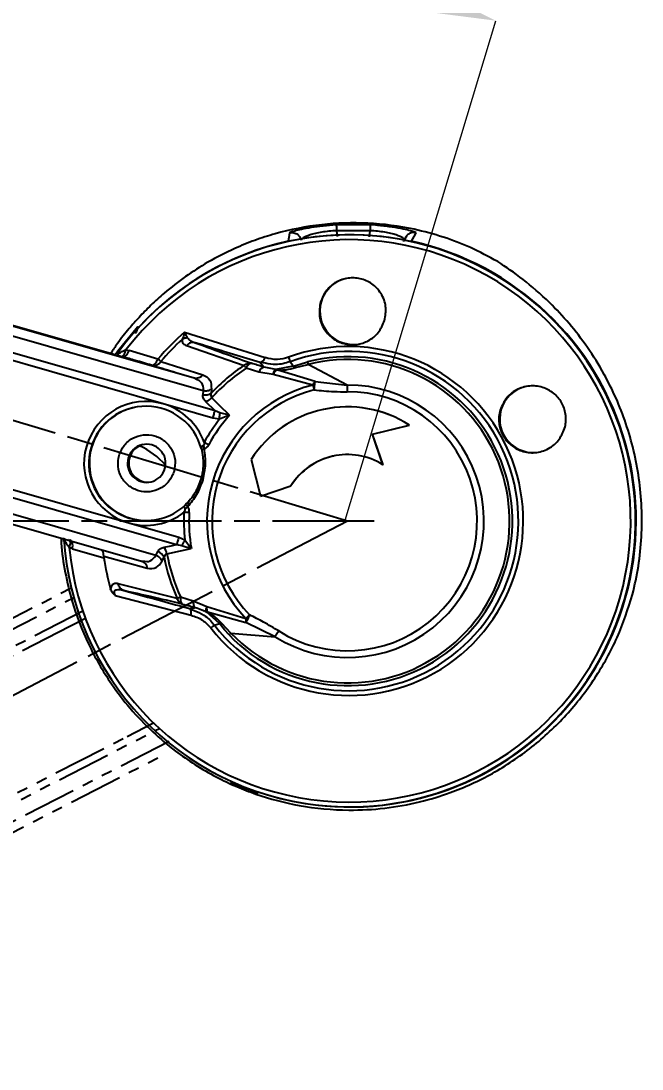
# Model space of a CAD drawing. Header units: millimetres. Extents: x 1756 to 4801, y 514 to 2668.
# Drawn here: x 4494.7 to 4568, y 1171.9 to 1295.6 of the extents above; entities that cross this region are included whole.
import ezdxf

# ---------------------------------------------------------------- set-up
doc = ezdxf.new("R2010")
doc.units = ezdxf.units.MM
doc.linetypes.add('AM_ISO08W050', pattern=[18, 12, -1.5, 3, -1.5])
doc.linetypes.add('PHANTOM', pattern=[12.7, 6.35, -1.27, 1.27, -1.27, 1.27, -1.27])
for name, color, linetype, lineweight in [('AM_5', 3, 'Continuous', 25), ('AM_7', 4, 'AM_ISO08W050', 25), ('标注', 3, 'Continuous', 13)]:
    doc.layers.add(name, color=color, linetype=linetype, lineweight=lineweight)
doc.styles.add('SLDTEXTSTYLE1', font='txt.shx', dxfattribs={"width": 0.7, "bigfont": 'gbcbig.shx'})
doc.dimstyles.new('SLDDIMSTYLE12$0', dxfattribs={"dimtxt": 12, "dimasz": 10, "dimexe": 0, "dimexo": 0.0625, "dimgap": 0.875, "dimtad": 1, "dimdec": 1, "dimlfac": 1.8, "dimrnd": 1e-09, "dimzin": 12, "dimdsep": 46, "dimtxsty": 'SLDTEXTSTYLE1', "dimcen": 0.09, "dimdle": 8.16, "dimclrd": 3, "dimclre": 3, "dimadec": 0, "dimazin": 3, "dimtfac": 1, "dimtdec": 1, "dimtofl": 0, "dimtmove": 0, "dimatfit": 3, "dimfxl": 0, "dimfrac": 2, "dimtolj": 1, "dimlwd": 5, "dimlwe": 5, "dimarcsym": 0})
doc.dimstyles.new('SLDDIMSTYLE12$2', dxfattribs={"dimtxt": 12, "dimasz": 10, "dimexe": 0, "dimexo": 0.0625, "dimgap": 0.875, "dimtad": 1, "dimdec": 1, "dimlfac": 1.8, "dimrnd": 1e-09, "dimzin": 12, "dimdsep": 46, "dimtxsty": 'SLDTEXTSTYLE1', "dimcen": 0.09, "dimdle": 8.16, "dimclrd": 3, "dimclre": 3, "dimadec": 0, "dimazin": 3, "dimtfac": 1, "dimtdec": 1, "dimtofl": 0, "dimtmove": 0, "dimatfit": 3, "dimfxl": 0, "dimfrac": 2, "dimtolj": 1, "dimlwd": 5, "dimlwe": 5, "dimarcsym": 0})

# ---------------------------------------------------------------- blocks, each defined once
blk = doc.blocks.new('*D57')
at = {"layer": 'Defpoints', "color": 0, "transparency": 16777216}
for p in [(4228.98, 1328.22), (4230.4, 1247.15), (4533.25, 1236.58), (4533.25, 1236.58), (4251.64, 1089.81)]:
    blk.add_point(p, dxfattribs=at)
at = {"layer": '标注', "color": 3, "linetype": 'Continuous', "lineweight": 5, "transparency": 16777216}
blk.add_arc((4533.25, 1236.58), 303.03, 165.1292, 205.6373, dxfattribs=at)
at = {"layer": '标注', "color": 3, "transparency": 16777216}
for points in [[(4238.76, 1314.81), (4241.97, 1313.9), (4243.09, 1323.97)], [(4261.54, 1106.21), (4258.56, 1104.72), (4264.53, 1096.53)]]:
    blk.add_solid(points, dxfattribs=at)
at = {"layer": '标注', "color": 0, "transparency": 16777216, "insert": (4237.4, 1208.7), "char_height": 10, "attachment_point": 5, "rotation": 275.3833, "style": 'SLDTEXTSTYLE1'}
blk.add_mtext('\\A1;60%%D', dxfattribs=at)
blk = doc.blocks.new('*D68')
at = {"layer": 'AM_5', "color": 3, "lineweight": 5, "transparency": 16777216}
blk.add_line((4282.68, 1236.61), (4281.23, 1236.61), dxfattribs=at)
at = {"layer": 'AM_5', "color": 3, "linetype": 'Continuous', "lineweight": 5, "transparency": 16777216}
blk.add_arc((4533.14, 1236.61), 251.91, 165.5129, 177.7254, dxfattribs=at)
at = {"layer": 'AM_5', "color": 3, "transparency": 16777216}
for points in [[(4287.64, 1300.08), (4290.85, 1299.18), (4291.93, 1309.26)], [(4283.1, 1246.58), (4279.76, 1246.65), (4281.23, 1236.61)]]:
    blk.add_solid(points, dxfattribs=at)
at = {"layer": 'Defpoints', "color": 0, "transparency": 16777216}
for p in [(4228.98, 1328.22), (4286.01, 1285.43), (4282.75, 1236.61), (4533.25, 1236.58), (4536.4, 1236.61)]:
    blk.add_point(p, dxfattribs=at)
at = {"layer": 'AM_5', "color": 0, "transparency": 16777216, "insert": (4277.12, 1274.33), "char_height": 12, "attachment_point": 5, "rotation": 81.6192, "style": 'SLDTEXTSTYLE1'}
blk.add_mtext('\\A1;15%%D', dxfattribs=at)
blk = doc.blocks.new('*D44')
at = {"layer": 'AM_5', "color": 3, "linetype": 'Continuous', "lineweight": 5, "transparency": 16777216}
for p, q in [((4296.32, 1309.18), (4313.74, 1367.04)), ((4541.17, 1298.55), (4323.32, 1364.16))]:
    blk.add_line(p, q, dxfattribs=at)
at = {"layer": 'AM_5', "color": 3, "lineweight": 5, "transparency": 16777216}
blk.add_line((4532.99, 1236.7), (4550.74, 1295.66), dxfattribs=at)
at = {"layer": 'AM_5', "color": 3, "transparency": 16777216}
for points in [[(4323.8, 1365.75), (4322.84, 1362.56), (4313.74, 1367.04)], [(4541.65, 1300.14), (4540.69, 1296.95), (4550.74, 1295.66)]]:
    blk.add_solid(points, dxfattribs=at)
at = {"layer": 'Defpoints', "color": 0, "transparency": 16777216}
for p in [(4313.74, 1367.04), (4296.3, 1309.12), (4532.97, 1236.64)]:
    blk.add_point(p, dxfattribs=at)
at = {"layer": 'AM_5', "color": 0, "transparency": 16777216, "insert": (4434.23, 1337.94), "char_height": 12, "attachment_point": 5, "rotation": 343.2384, "style": 'SLDTEXTSTYLE1'}
blk.add_mtext('\\A1;225', dxfattribs=at)

msp = doc.modelspace()

# ---------------------------------------------------------------- linework, layer by layer
at = {"color": 7, "linetype": 'Continuous', "lineweight": 25}
for p, q in [((4531.933, 1271.562), (4530.005, 1271.387)), ((4535.955, 1271.562), (4531.933, 1271.562)), ((4536.578, 1271.519), (4535.955, 1271.562)), ((4526.494, 1270.675), (4526.429, 1270.636)), ((4535.901, 1270.868), (4531.966, 1270.868)), ((4531.966, 1270.868), (4532.052, 1270.209)), ((4535.901, 1270.868), (4535.817, 1270.161)), ((4541.336, 1270.635), (4541.106, 1270.745)), ((4526.396, 1269.63), (4526.38, 1269.626)), ((4530.142, 1262.466), (4530.076, 1262.452)), ((4491.367, 1260.341), (4515.162, 1253.518)), ((4506.66, 1255.971), (4491.397, 1260.348)), ((4491.024, 1259.253), (4516.236, 1252.023)), ((4514.042, 1258.91), (4513.945, 1258.552)), ((4514.042, 1258.91), (4523.526, 1255.894)), ((4514.042, 1258.91), (4514.195, 1258.616)), ((4517.63, 1249.621), (4490.471, 1257.409)), ((4507.122, 1256.808), (4507.511, 1256.728)), ((4510.9, 1255.724), (4507.511, 1256.728)), ((4514.275, 1257.322), (4521.063, 1254.986)), ((4511.503, 1250.439), (4490.219, 1256.543)), ((4506.059, 1256.143), (4506.074, 1256.191)), ((4506.553, 1256.028), (4506.747, 1255.99)), ((4506.747, 1255.99), (4506.66, 1255.971)), ((4511.24, 1255.431), (4516.192, 1253.881)), ((4522.95, 1255.312), (4519.013, 1256.513)), ((4526.849, 1254.877), (4526.476, 1255.406)), ((4527.685, 1255.14), (4528.527, 1255.405)), ((4510.151, 1255.004), (4510.441, 1254.918)), ((4522.808, 1254.195), (4521.288, 1254.639)), ((4524.502, 1253.92), (4522.808, 1254.195)), ((4523.593, 1255.229), (4522.95, 1255.312)), ((4524.822, 1254.51), (4523.434, 1254.763)), ((4526.849, 1254.877), (4524.822, 1254.51)), ((4529.429, 1253.068), (4524.911, 1254.438)), ((4526.849, 1254.877), (4527.685, 1255.14)), ((4527.137, 1254.727), (4528.601, 1255.087)), ((4533.236, 1252.664), (4528.601, 1255.087)), ((4515.162, 1253.518), (4515.29, 1253.431)), ((4515.162, 1253.518), (4515.433, 1253.485)), ((4515.416, 1253.488), (4515.399, 1253.432)), ((4529.169, 1252.659), (4524.502, 1253.92)), ((4529.429, 1253.068), (4533.236, 1252.664)), ((4516.236, 1252.023), (4516.187, 1251.523)), ((4517.211, 1252.182), (4517.174, 1251.694)), ((4517.63, 1249.621), (4516.541, 1250.689)), ((4517.377, 1248.755), (4511.503, 1250.439)), ((4518.193, 1249.391), (4517.63, 1249.621)), ((4519.344, 1249.088), (4518.193, 1249.391)), ((4530.421, 1249.782), (4530.41, 1249.78)), ((4551.356, 1249.719), (4551.267, 1249.7)), ((4518.168, 1248.624), (4517.377, 1248.755)), ((4519.344, 1249.088), (4518.168, 1248.624)), ((4536.195, 1246.855), (4540.546, 1247.94)), ((4536.206, 1246.858), (4536.195, 1246.855)), ((4537.436, 1243.252), (4536.195, 1246.855)), ((4536.206, 1246.858), (4540.557, 1247.942)), ((4537.447, 1243.254), (4536.206, 1246.858)), ((4540.557, 1247.942), (4540.546, 1247.94)), ((4516.257, 1245.512), (4516.362, 1245.109)), ((4503.005, 1245.272), (4503.072, 1245.286)), ((4516.02, 1245.155), (4516.054, 1245.076)), ((4507.397, 1244.046), (4507.543, 1244.077)), ((4521.892, 1243.879), (4522.976, 1239.528)), ((4537.447, 1243.254), (4537.436, 1243.252)), ((4486.188, 1242.485), (4507.472, 1236.381)), ((4485.944, 1241.62), (4513.103, 1233.832)), ((4522.976, 1239.528), (4526.58, 1240.769)), ((4522.988, 1239.53), (4526.591, 1240.771)), ((4526.591, 1240.771), (4526.58, 1240.769)), ((4510.654, 1232.557), (4485.443, 1239.787)), ((4522.988, 1239.53), (4522.976, 1239.528)), ((4485.166, 1238.713), (4508.974, 1231.886)), ((4514.417, 1238.326), (4514.114, 1238.041)), ((4507.472, 1236.381), (4513.346, 1234.696)), ((4499.715, 1234.615), (4499.743, 1234.206)), ((4513.346, 1234.696), (4514.087, 1234.388)), ((4514.087, 1234.388), (4514.837, 1233.37)), ((4500.806, 1233.34), (4500.434, 1233.481)), ((4500.806, 1233.34), (4504.522, 1232.289)), ((4513.103, 1233.832), (4513.702, 1233.727)), ((4513.702, 1233.727), (4514.837, 1233.37)), ((4504.506, 1232.482), (4509.643, 1231.041)), ((4508.961, 1231.89), (4509.126, 1231.893)), ((4510.654, 1232.557), (4510.877, 1233.002)), ((4511.397, 1231.904), (4511.623, 1232.332)), ((4509.219, 1231.831), (4509.2, 1231.777)), ((4513.175, 1227.478), (4506.216, 1229.212)), ((4505.866, 1227.832), (4514.811, 1225.501)), ((4513.549, 1227.649), (4515.072, 1227.213)), ((4515.072, 1227.213), (4516.652, 1226.543)), ((4565.936, 1227.332), (4565.921, 1227.328)), ((4514.714, 1226.218), (4514.629, 1226.291)), ((4514.629, 1226.291), (4515.154, 1226.049)), ((4518.141, 1224.503), (4516.613, 1225.881)), ((4516.652, 1226.543), (4521.274, 1225.122)), ((4516.727, 1225.891), (4521.279, 1224.641)), ((4502.347, 1225.112), (4500.588, 1224.208)), ((4517.567, 1224.337), (4518.141, 1224.503)), ((4518.753, 1223.789), (4518.141, 1224.503)), ((4519.514, 1223.394), (4518.463, 1224.473)), ((4524.72, 1222.964), (4521.279, 1224.641)), ((4519.285, 1223.169), (4518.753, 1223.789)), ((4519.514, 1223.394), (4524.72, 1222.964)), ((4507.269, 1211.199), (4510.378, 1212.796)), ((4519.472, 1205.799), (4522.703, 1204.517)), ((4522.713, 1204.645), (4522.711, 1204.639)), ((4540.579, 1203.636), (4540.594, 1203.64))]:
    msp.add_line(p, q, dxfattribs=at)
at = {"color": 7, "linetype": 'PHANTOM', "lineweight": 25}
for p, q in [((4479.129, 1217.65), (4501.149, 1228.957)), ((4479.623, 1216.621), (4501.47, 1227.839)), ((4502.043, 1225.97), (4480.482, 1214.899)), ((4500.588, 1224.208), (4480.891, 1214.095)), ((4487.986, 1200.288), (4511.072, 1212.142)), ((4487.572, 1201.085), (4507.269, 1211.199)), ((4512.206, 1210.588), (4488.874, 1198.608)), ((4489.407, 1197.635), (4511.44, 1208.949))]:
    msp.add_line(p, q, dxfattribs=at)
at = {"color": 7, "linetype": 'Continuous', "lineweight": 25, "flags": 128}
for points in [[(4526.429, 1270.636), (4526.324, 1270.07), (4526.241, 1269.625)], [(4540.805, 1269.625), (4541.102, 1270.191), (4541.336, 1270.635)], [(4526.498, 1269.652), (4526.465, 1269.651), (4526.241, 1269.625)], [(4540.12, 1270.098), (4539.879, 1269.641), (4539.859, 1269.604)], [(4508.531, 1259.535), (4506.166, 1256.64), (4505.8, 1256.128)], [(4508.607, 1259.448), (4508.565, 1259.497), (4508.532, 1259.535)], [(4510.151, 1255.004), (4510.242, 1254.996), (4510.34, 1255.019), (4510.442, 1255.073), (4510.544, 1255.157), (4510.643, 1255.267), (4510.738, 1255.401), (4510.824, 1255.555), (4510.9, 1255.724)], [(4519.344, 1249.088), (4518.164, 1250.243), (4517.236, 1251.152)], [(4511.616, 1233.512), (4512.449, 1233.691), (4513.103, 1233.832)], [(4511.961, 1232.753), (4513.573, 1233.099), (4514.837, 1233.37)], [(4522.711, 1204.639), (4522.707, 1204.571), (4522.703, 1204.517)]]:
    msp.add_lwpolyline(points, dxfattribs=at)
at = {"color": 7, "linetype": 'Continuous', "lineweight": 25}
for centre, radius, start, end in [((4533.479, 1236.632), 33.749, 343.99795, 144.37216), ((4533.494, 1236.635), 33.75, 343.99967, 102.14019), ((4533.471, 1236.63), 33.187, 185.44631, 142.55572), ((4533.523, 1236.644), 33.776, 102.44988, 137.53256), ((4533.522, 1236.641), 33.778, 251.33315, 77.54961), ((4533.927, 1261.381), 3.937, 102.14289, 164.00219), ((4533.927, 1261.381), 3.937, 163.99967, 282.14019), ((4533.449, 1236.627), 29.55, 131.05303, 139.73783), ((4533.444, 1236.626), 29.098, 132.57575, 139.73778), ((4514.377, 1256.972), 1.245, 89.51081, 119.80629), ((4514.49, 1256.931), 1.71, 99.92431, 108.57758), ((4533.398, 1236.614), 20.585, 217.80792, 110.19454), ((4533.389, 1236.612), 20.025, 217.80792, 110.19454), ((4510.394, 1255.988), 1.013, 256.13749, 326.65871), ((4484.375, 1224.616), 40.882, 48.9186, 49.54784), ((4533.301, 1236.593), 19.408, 223.76375, 104.2387), ((4533.294, 1236.592), 19.081, 223.76387, 104.23864), ((4522.755, 1256.08), 0.793, 284.25693, 346.38415), ((4533.299, 1236.594), 22.091, 123.62673, 136.87996), ((4533.294, 1236.593), 21.676, 123.6355, 137.80261), ((4548.918, 1272.847), 33.09, 212.6677, 213.38343), ((4523.566, 1253.989), 0.785, 99.68998, 164.75306), ((4525.584, 1253.485), 1.166, 125.1911, 158.08506), ((4530.555, 1252.065), 1.507, 138.28952, 156.79982), ((4533.263, 1236.585), 16.587, 104.28896, 223.71352), ((4533.261, 1236.584), 15.988, 104.28897, 223.71351), ((4533.264, 1236.585), 16.079, 237.90451, 90.09862), ((4533.261, 1236.585), 15.284, 237.90204, 90.10104), ((4622.179, 1275.744), 95.831, 193.93929, 194.29763), ((4555.141, 1248.634), 3.937, 102.14289, 164.00219), ((4509.487, 1243.41), 7.312, 74.0024, 254.00006), ((4509.493, 1243.412), 6.75, 14.63064, 164.00143), ((4509.56, 1243.426), 6.75, 102.1429, 164.00218), ((4509.487, 1243.41), 7.312, 19.98893, 73.99815), ((4533.249, 1236.583), 13.499, 57.28113, 147.28505), ((4533.26, 1236.585), 13.499, 57.2812, 102.14227), ((4555.141, 1248.634), 3.937, 163.99967, 282.14019), ((4533.278, 1236.589), 19.317, 141.46177, 151.14852), ((4533.276, 1236.588), 18.717, 138.10256, 151.14854), ((4509.56, 1243.426), 2.25, 343.99745, 164.00009), ((4509.705, 1243.457), 2.25, 104.03604, 164.00205), ((4446.299, 1118.713), 145.215, 60.91799, 61.15396), ((4509.493, 1243.411), 6.75, 163.9984, 313.36529), ((4509.56, 1243.426), 6.75, 163.99975, 282.14011), ((4505.098, 1237.405), 8.855, 40.83204, 65.81779), ((4533.249, 1236.583), 7.874, 57.88144, 147.88541), ((4533.261, 1236.585), 7.874, 102.14271, 147.88527), ((4509.56, 1243.426), 2.25, 163.99745, 344.00009), ((4509.705, 1243.457), 2.25, 163.99943, 280.24751), ((4509.487, 1243.41), 7.312, 253.99862, 308.0114), ((4533.279, 1236.588), 19.318, 176.85372, 186.53999), ((4533.278, 1236.588), 18.719, 176.85373, 189.89901), ((4533.48, 1236.63), 33.748, 183.43897, 344.001), ((4510.266, 1232.441), 1.723, 10.4509, 38.42547), ((4533.45, 1236.625), 29.252, 188.52543, 195.91771), ((4510.443, 1231.769), 1.307, 25.50508, 70.60837), ((4533.301, 1236.593), 22.093, 191.12072, 204.365), ((4533.296, 1236.592), 21.678, 190.19887, 204.3629), ((4572.381, 1098.079), 142.302, 114.42078, 114.58603), ((4533.495, 1236.633), 33.748, 282.14308, 344.002), ((4522.728, 1224.897), 1.471, 171.18744, 190.00395), ((4647.165, 1094.29), 181.565, 133.70869, 133.89737), ((4574.295, 1199.919), 58.497, 154.02865, 154.99957)]:
    msp.add_arc(centre, radius, start, end, dxfattribs=at)
for points, knots in [([(4550.969, 1267.238), (4549.913, 1267.808), (4547.883, 1268.903), (4544.569, 1270.164), (4540.563, 1271.259), (4535.711, 1271.903), (4530.088, 1271.721), (4525.631, 1270.833), (4522.282, 1269.75), (4519.603, 1268.661), (4516.854, 1267.247), (4514.089, 1265.47), (4511.881, 1263.751), (4510.081, 1262.117), (4508.708, 1260.716), (4507.386, 1259.207), (4506.253, 1257.783), (4505.57, 1256.759), (4505.304, 1256.36)], [0, 0, 0, 0, 0.0716141, 0.1376427, 0.2038002, 0.3043716, 0.402157, 0.5046925, 0.5521038, 0.6009821, 0.6712151, 0.7340966, 0.7994339, 0.8433201, 0.8852981, 0.9222529, 0.9697109, 1, 1, 1, 1]), ([(4531.933, 1271.562), (4531.933, 1271.551), (4531.933, 1271.527), (4531.94, 1271.376), (4531.951, 1271.155), (4531.961, 1270.962), (4531.966, 1270.868)], [0, 0, 0, 0, 0.244843, 0.5001263, 0.7553423, 1, 1, 1, 1]), ([(4535.955, 1271.562), (4535.953, 1271.55), (4535.949, 1271.526), (4535.936, 1271.376), (4535.921, 1271.157), (4535.908, 1270.964), (4535.902, 1270.868)], [0, 0, 0, 0, 0.2506754, 0.4980464, 0.7510697, 1, 1, 1, 1]), ([(4541.106, 1270.745), (4540.931, 1270.798), (4540.586, 1270.902), (4539.564, 1271.128), (4538.231, 1271.359), (4537.126, 1271.466), (4536.578, 1271.519)], [0, 0, 0, 0, 0.2491031, 0.4901997, 0.7472817, 1, 1, 1, 1]), ([(4526.429, 1270.636), (4526.599, 1270.65), (4526.937, 1270.679), (4527.37, 1270.454), (4527.664, 1270.125), (4527.74, 1269.869), (4527.777, 1269.742)], [0, 0, 0, 0, 0.2799949, 0.5581407, 0.7800037, 1, 1, 1, 1]), ([(4530.005, 1271.387), (4529.543, 1271.322), (4528.607, 1271.19), (4527.565, 1270.974), (4526.801, 1270.784), (4526.597, 1270.712), (4526.494, 1270.675)], [0, 0, 0, 0, 0.2467046, 0.4997683, 0.7468748, 1, 1, 1, 1]), ([(4531.966, 1270.868), (4531.663, 1270.851), (4531.057, 1270.817), (4530.2, 1270.7), (4529.444, 1270.549), (4528.609, 1270.318), (4527.899, 1270.013), (4527.818, 1269.833), (4527.777, 1269.742)], [0, 0, 0, 0, 0.1216848, 0.2436394, 0.3665866, 0.4908705, 0.7427966, 1, 1, 1, 1]), ([(4539.989, 1269.742), (4539.961, 1269.833), (4539.905, 1270.013), (4539.225, 1270.317), (4538.41, 1270.548), (4537.663, 1270.699), (4536.812, 1270.817), (4536.205, 1270.851), (4535.902, 1270.868)], [0, 0, 0, 0, 0.25669183, 0.50843056, 0.63281467, 0.75589912, 0.87804396, 1, 1, 1, 1]), ([(4541.336, 1270.635), (4541.262, 1270.647), (4541.114, 1270.671), (4540.886, 1270.65), (4540.668, 1270.586), (4540.468, 1270.481), (4540.295, 1270.336), (4540.179, 1270.205), (4540.134, 1270.117), (4540.124, 1270.096)], [0, 0, 0, 0, 0.1570011, 0.3172009, 0.4773885, 0.6343544, 0.7913438, 0.9515396, 1, 1, 1, 1]), ([(4566.881, 1227.943), (4567.131, 1229.052), (4567.631, 1231.27), (4567.976, 1234.733), (4568.002, 1238.214), (4567.685, 1241.651), (4567.051, 1244.984), (4566.129, 1248.165), (4564.952, 1251.17), (4563.435, 1254.215), (4561.564, 1257.203), (4559.374, 1260.021), (4556.792, 1262.763), (4553.862, 1265.293), (4551.949, 1266.579), (4550.969, 1267.238)], [0, 0, 0, 0, 0.0627951, 0.1255982, 0.1880794, 0.2505771, 0.3126556, 0.3746993, 0.4372762, 0.5009385, 0.5820109, 0.6649965, 0.7507977, 0.8724761, 1, 1, 1, 1]), ([(4537.634, 1260.279), (4537.725, 1260.832), (4537.904, 1261.913), (4537.399, 1263.25), (4536.736, 1264.107), (4536.144, 1264.616), (4535.483, 1264.99), (4534.777, 1265.226), (4534.05, 1265.326), (4533.32, 1265.291), (4532.603, 1265.12), (4531.689, 1264.711), (4530.66, 1263.858), (4530.277, 1262.936), (4530.076, 1262.452)], [0, 0, 0, 0, 0.1454096, 0.2843678, 0.3500183, 0.4113214, 0.4701235, 0.5269841, 0.5816264, 0.6365696, 0.6922624, 0.749136, 0.868448, 1, 1, 1, 1]), ([(4530.076, 1262.452), (4529.986, 1261.894), (4529.808, 1260.778), (4530.412, 1259.218), (4531.357, 1258.219), (4532.276, 1257.719), (4532.971, 1257.496), (4533.678, 1257.405), (4534.38, 1257.441), (4535.071, 1257.601), (4535.98, 1257.994), (4537.027, 1258.838), (4537.423, 1259.779), (4537.634, 1260.279)], [0, 0, 0, 0, 0.1426319, 0.2854821, 0.4161443, 0.4747377, 0.529504, 0.5816768, 0.6338546, 0.6858561, 0.7410149, 0.8625746, 1, 1, 1, 1]), ([(4508.531, 1259.535), (4508.476, 1259.468), (4508.369, 1259.338), (4508.272, 1259.106), (4508.23, 1258.906), (4508.24, 1258.787), (4508.243, 1258.749)], [0, 0, 0, 0, 0.3001412, 0.5845824, 0.8690123, 1, 1, 1, 1]), ([(4508.607, 1259.448), (4508.556, 1259.383), (4508.451, 1259.252), (4508.359, 1259.046), (4508.339, 1258.908), (4508.331, 1258.854)], [0, 0, 0, 0, 0.3723099, 0.7541245, 1, 1, 1, 1]), ([(4513.758, 1258.053), (4513.756, 1257.962), (4513.752, 1257.769), (4513.91, 1257.499), (4514.131, 1257.392), (4514.275, 1257.322)], [0, 0, 0, 0, 0.2320046, 0.4979825, 1, 1, 1, 1]), ([(4513.945, 1258.552), (4513.911, 1258.448), (4513.854, 1258.27), (4513.786, 1258.117), (4513.758, 1258.053)], [0, 0, 0, 0, 0.5830316, 1, 1, 1, 1]), ([(4514.387, 1258.217), (4514.357, 1258.283), (4514.301, 1258.404), (4514.229, 1258.549), (4514.195, 1258.616)], [0, 0, 0, 0, 0.5364801, 1, 1, 1, 1]), ([(4514.387, 1258.217), (4514.425, 1258.161), (4514.511, 1258.031), (4514.809, 1257.837), (4515.09, 1257.731), (4515.279, 1257.659)], [0, 0, 0, 0, 0.2031095, 0.4647797, 1, 1, 1, 1]), ([(4506.074, 1256.191), (4506.249, 1256.344), (4506.556, 1256.611), (4506.952, 1256.748), (4507.122, 1256.808)], [0, 0, 0, 0, 0.5684211, 1, 1, 1, 1]), ([(4506.553, 1256.028), (4506.607, 1256.034), (4506.719, 1256.046), (4506.885, 1256.214), (4507.03, 1256.472), (4507.092, 1256.698), (4507.122, 1256.808)], [0, 0, 0, 0, 0.2432266, 0.5000017, 0.7567759, 1, 1, 1, 1]), ([(4506.747, 1255.99), (4506.809, 1255.986), (4506.936, 1255.977), (4507.153, 1256.128), (4507.359, 1256.384), (4507.461, 1256.615), (4507.511, 1256.727)], [0, 0, 0, 0, 0.2423334, 0.4999392, 0.757578, 1, 1, 1, 1]), ([(4515.279, 1257.659), (4515.192, 1257.674), (4515.017, 1257.705), (4514.743, 1257.65), (4514.484, 1257.526), (4514.344, 1257.389), (4514.275, 1257.322)], [0, 0, 0, 0, 0.2454954, 0.5, 0.7545047, 1, 1, 1, 1]), ([(4515.279, 1257.659), (4516.532, 1257.197), (4518.686, 1256.402), (4520.98, 1255.57), (4521.938, 1255.223)], [0, 0, 0, 0, 0.5820752, 1, 1, 1, 1]), ([(4519.013, 1256.513), (4518.93, 1256.539), (4517.667, 1256.924), (4516.432, 1257.304), (4515.279, 1257.659)], [0, 0, 0, 0, 0.0662016, 1, 1, 1, 1]), ([(4510.151, 1255.004), (4509.51, 1255.19), (4508.374, 1255.519), (4507.241, 1255.847), (4506.747, 1255.99)], [0, 0, 0, 0, 0.5642907, 1, 1, 1, 1]), ([(4526.292, 1255.934), (4525.851, 1255.817), (4524.903, 1255.566), (4524.006, 1255.779), (4523.526, 1255.894)], [0, 0, 0, 0, 0.4644483, 1, 1, 1, 1]), ([(4526.476, 1255.406), (4525.915, 1255.244), (4524.944, 1254.962), (4523.994, 1255.15), (4523.593, 1255.229)], [0, 0, 0, 0, 0.5775061, 1, 1, 1, 1]), ([(4510.441, 1254.918), (4511.295, 1254.665), (4512.849, 1254.204), (4514.444, 1253.731), (4515.162, 1253.518)], [0, 0, 0, 0, 0.5495061, 1, 1, 1, 1]), ([(4521.938, 1255.223), (4521.887, 1255.224), (4521.817, 1255.226), (4521.703, 1255.169), (4521.589, 1255.084), (4521.436, 1254.913), (4521.337, 1254.731), (4521.287, 1254.64)], [0, 0, 0, 0, 0.2498451, 0.3419699, 0.5003268, 0.7501647, 1, 1, 1, 1]), ([(4523.434, 1254.763), (4523.157, 1254.848), (4522.657, 1255.002), (4522.16, 1255.154), (4521.938, 1255.223)], [0, 0, 0, 0, 0.5530907, 1, 1, 1, 1]), ([(4523.434, 1254.763), (4523.342, 1254.866), (4523.18, 1255.049), (4523.02, 1255.232), (4522.95, 1255.312)], [0, 0, 0, 0, 0.5617548, 1, 1, 1, 1]), ([(4524.502, 1253.92), (4524.522, 1254.002), (4524.562, 1254.166), (4524.642, 1254.351), (4524.721, 1254.461), (4524.782, 1254.5), (4524.812, 1254.509), (4524.82, 1254.51), (4524.821, 1254.51)], [0, 0, 0, 0, 0.2498824, 0.4997694, 0.7496604, 0.9255481, 0.9908934, 1, 1, 1, 1]), ([(4524.911, 1254.438), (4524.911, 1254.438), (4524.911, 1254.438), (4524.911, 1254.438), (4524.911, 1254.438), (4524.898, 1254.458), (4524.87, 1254.492), (4524.838, 1254.504), (4524.822, 1254.51)], [0, 0, 0, 0, 0.0000335, 0.000106, 0.0003683, 0.001362, 0.4820163, 1, 1, 1, 1]), ([(4524.911, 1254.438), (4525.04, 1254.434), (4525.395, 1254.422), (4526.147, 1254.467), (4526.749, 1254.625), (4527.137, 1254.727)], [0, 0, 0, 0, 0.1685681, 0.4640042, 1, 1, 1, 1]), ([(4526.85, 1254.877), (4526.892, 1254.875), (4526.978, 1254.871), (4527.084, 1254.775), (4527.138, 1254.727)], [0, 0, 0, 0, 0.5021576, 1, 1, 1, 1]), ([(4515.29, 1253.431), (4515.581, 1253.301), (4516.157, 1253.044), (4516.21, 1252.361), (4516.236, 1252.023)], [0, 0, 0, 0, 0.504897, 1, 1, 1, 1]), ([(4515.433, 1253.485), (4515.528, 1253.497), (4515.718, 1253.522), (4515.984, 1253.663), (4516.123, 1253.809), (4516.192, 1253.881)], [0, 0, 0, 0, 0.3395659, 0.6771788, 1, 1, 1, 1]), ([(4516.192, 1253.881), (4516.529, 1253.715), (4517.155, 1253.409), (4517.193, 1252.569), (4517.211, 1252.182)], [0, 0, 0, 0, 0.5395057, 1, 1, 1, 1]), ([(4529.315, 1252.078), (4529.327, 1252.162), (4529.351, 1252.338), (4529.366, 1252.605), (4529.413, 1252.873), (4529.424, 1253), (4529.429, 1253.068)], [0, 0, 0, 0, 0.2100867, 0.4354712, 0.6954439, 1, 1, 1, 1]), ([(4516.187, 1251.522), (4516.274, 1251.509), (4516.448, 1251.482), (4516.714, 1251.506), (4516.965, 1251.572), (4517.105, 1251.654), (4517.174, 1251.694)], [0, 0, 0, 0, 0.2465031, 0.5000051, 0.7535045, 1, 1, 1, 1]), ([(4516.236, 1252.023), (4516.319, 1252.009), (4516.489, 1251.982), (4516.75, 1252.002), (4517, 1252.064), (4517.141, 1252.143), (4517.211, 1252.182)], [0, 0, 0, 0, 0.2424888, 0.4944094, 0.7492399, 1, 1, 1, 1]), ([(4517.174, 1251.694), (4517.146, 1251.59), (4517.106, 1251.444), (4517.154, 1251.257), (4517.21, 1251.186), (4517.236, 1251.152)], [0, 0, 0, 0, 0.5578773, 0.7889784, 1, 1, 1, 1]), ([(4529.315, 1252.078), (4530.093, 1252.006), (4531.396, 1251.886), (4532.705, 1251.873), (4533.234, 1251.868)], [0, 0, 0, 0, 0.5961974, 1, 1, 1, 1]), ([(4558.869, 1247.536), (4558.926, 1247.785), (4559.039, 1248.272), (4559.026, 1249.036), (4558.881, 1249.767), (4558.604, 1250.447), (4558.21, 1251.06), (4557.532, 1251.78), (4556.411, 1252.434), (4554.847, 1252.657), (4553.281, 1252.245), (4551.938, 1251.25), (4551.488, 1250.209), (4551.267, 1249.7)], [0, 0, 0, 0, 0.0608535, 0.1193328, 0.1758288, 0.2307749, 0.2847904, 0.339989, 0.4550176, 0.579343, 0.7165648, 0.8612718, 1, 1, 1, 1]), ([(4516.541, 1250.689), (4516.432, 1250.819), (4516.201, 1251.095), (4516.192, 1251.375), (4516.187, 1251.523)], [0, 0, 0, 0, 0.471381, 1, 1, 1, 1]), ([(4517.236, 1251.152), (4517.183, 1251.1), (4517.076, 1250.994), (4516.898, 1250.862), (4516.717, 1250.755), (4516.599, 1250.711), (4516.541, 1250.689)], [0, 0, 0, 0, 0.2474529, 0.4999677, 0.7524992, 1, 1, 1, 1]), ([(4518.169, 1248.624), (4518.171, 1248.694), (4518.175, 1248.836), (4518.181, 1249.041), (4518.188, 1249.231), (4518.192, 1249.338), (4518.194, 1249.391)], [0, 0, 0, 0, 0.250968, 0.5042543, 0.7553572, 1, 1, 1, 1]), ([(4551.267, 1249.7), (4551.208, 1249.444), (4551.096, 1248.958), (4551.109, 1248.198), (4551.25, 1247.482), (4551.518, 1246.815), (4551.896, 1246.214), (4552.55, 1245.5), (4553.655, 1244.827), (4555.22, 1244.57), (4556.818, 1244.968), (4558.193, 1245.974), (4558.649, 1247.029), (4558.869, 1247.536)], [0, 0, 0, 0, 0.06397863, 0.1218211, 0.17743232, 0.23069626, 0.2827302, 0.33609245, 0.449634, 0.58030579, 0.7241629, 0.86755986, 1, 1, 1, 1]), ([(4516.257, 1245.512), (4516.215, 1245.49), (4516.131, 1245.444), (4516.045, 1245.342), (4516.002, 1245.235), (4516.017, 1245.154), (4516.024, 1245.117)], [0, 0, 0, 0, 0.2175002, 0.4456339, 0.7453176, 1, 1, 1, 1]), ([(4516.359, 1245.91), (4516.356, 1245.826), (4516.351, 1245.706), (4516.314, 1245.579), (4516.283, 1245.53), (4516.265, 1245.518), (4516.257, 1245.512)], [0, 0, 0, 0, 0.5873569, 0.8346977, 0.9249512, 1, 1, 1, 1]), ([(4516.882, 1245.62), (4516.816, 1245.514), (4516.714, 1245.35), (4516.525, 1245.182), (4516.415, 1245.133), (4516.362, 1245.109)], [0, 0, 0, 0, 0.4918514, 0.7535128, 1, 1, 1, 1]), ([(4516.024, 1245.117), (4516.138, 1244.514), (4516.356, 1243.367), (4516.096, 1242.135), (4515.972, 1241.549)], [0, 0, 0, 0, 0.5248896, 1, 1, 1, 1]), ([(4516.362, 1245.109), (4516.318, 1245.098), (4516.228, 1245.076), (4516.118, 1245.067), (4516.044, 1245.072), (4516.03, 1245.102), (4516.024, 1245.117)], [0, 0, 0, 0, 0.2175407, 0.446787, 0.7432095, 1, 1, 1, 1]), ([(4516.22, 1241.475), (4516.354, 1242.093), (4516.621, 1243.332), (4516.449, 1244.516), (4516.362, 1245.109)], [0, 0, 0, 0, 0.4984638, 1, 1, 1, 1]), ([(4515.972, 1241.549), (4515.767, 1240.987), (4515.334, 1239.805), (4514.543, 1238.952), (4514.128, 1238.504)], [0, 0, 0, 0, 0.4752705, 1, 1, 1, 1]), ([(4514.417, 1238.326), (4514.807, 1238.784), (4515.579, 1239.693), (4516.008, 1240.885), (4516.22, 1241.475)], [0, 0, 0, 0, 0.5045108, 1, 1, 1, 1]), ([(4516.22, 1241.475), (4516.184, 1241.486), (4516.11, 1241.507), (4516.031, 1241.531), (4515.98, 1241.546), (4515.975, 1241.548), (4515.972, 1241.549)], [0, 0, 0, 0, 0.2492627, 0.5044271, 0.7572703, 1, 1, 1, 1]), ([(4514.114, 1238.041), (4514.092, 1238.079), (4514.047, 1238.159), (4514.025, 1238.279), (4514.044, 1238.404), (4514.098, 1238.469), (4514.128, 1238.504)], [0, 0, 0, 0, 0.2051839, 0.4197613, 0.6800214, 1, 1, 1, 1]), ([(4514.417, 1238.326), (4514.384, 1238.36), (4514.315, 1238.432), (4514.233, 1238.494), (4514.165, 1238.523), (4514.141, 1238.511), (4514.128, 1238.504)], [0, 0, 0, 0, 0.2283661, 0.4781223, 0.7150622, 1, 1, 1, 1]), ([(4514.587, 1237.615), (4514.587, 1237.739), (4514.587, 1237.931), (4514.519, 1238.175), (4514.45, 1238.277), (4514.417, 1238.326)], [0, 0, 0, 0, 0.4836103, 0.7508269, 1, 1, 1, 1]), ([(4514.498, 1238.429), (4514.494, 1238.499), (4514.479, 1238.725), (4514.55, 1238.943), (4514.598, 1239.093)], [0, 0, 0, 0, 0.3105302, 1, 1, 1, 1]), ([(4513.99, 1237.649), (4514.031, 1237.721), (4514.091, 1237.824), (4514.127, 1237.951), (4514.128, 1238.011), (4514.118, 1238.031), (4514.114, 1238.041)], [0, 0, 0, 0, 0.5788982, 0.8325061, 0.9242536, 1, 1, 1, 1]), ([(4499.473, 1234.61), (4499.479, 1234.403), (4499.517, 1233.049), (4499.925, 1230.534), (4500.861, 1226.534), (4502.574, 1222.061), (4504.99, 1217.852), (4507.618, 1214.425), (4510.157, 1211.768), (4512.744, 1209.586), (4515.271, 1207.824), (4517.686, 1206.423), (4520.104, 1205.273), (4523.333, 1204.023), (4527.732, 1202.867), (4532.872, 1202.385), (4537.637, 1202.646), (4541.642, 1203.364), (4545.929, 1204.659), (4550.453, 1206.724), (4555.08, 1209.822), (4559.158, 1213.63), (4562.542, 1218.012), (4565.225, 1222.823), (4566.33, 1226.239), (4566.881, 1227.943)], [0, 0, 0, 0, 0.00690461, 0.0451883, 0.08283495, 0.13974833, 0.19650273, 0.2340919, 0.27350438, 0.30976804, 0.3380985, 0.36810574, 0.39538295, 0.42019079, 0.47424837, 0.53427599, 0.57764847, 0.62021225, 0.65871271, 0.71468253, 0.77202122, 0.82888477, 0.88558838, 0.94288579, 1, 1, 1, 1]), ([(4500.434, 1233.481), (4500.315, 1233.63), (4500.054, 1233.959), (4499.937, 1234.35), (4499.873, 1234.563)], [0, 0, 0, 0, 0.4544713, 1, 1, 1, 1]), ([(4500.361, 1234.434), (4500.404, 1234.402), (4500.493, 1234.335), (4500.546, 1234.109), (4500.534, 1233.815), (4500.467, 1233.59), (4500.434, 1233.481)], [0, 0, 0, 0, 0.2407228, 0.4965557, 0.7542523, 1, 1, 1, 1]), ([(4514.087, 1234.388), (4514.052, 1234.328), (4513.981, 1234.207), (4513.878, 1234.031), (4513.783, 1233.867), (4513.729, 1233.774), (4513.702, 1233.727)], [0, 0, 0, 0, 0.2477926, 0.5000002, 0.7522078, 1, 1, 1, 1]), ([(4500.806, 1233.34), (4500.823, 1233.461), (4500.858, 1233.711), (4500.818, 1234.035), (4500.714, 1234.276), (4500.601, 1234.334), (4500.546, 1234.362)], [0, 0, 0, 0, 0.2424241, 0.5000639, 0.757669, 1, 1, 1, 1]), ([(4504.506, 1232.482), (4504.498, 1232.584), (4504.48, 1232.801), (4504.363, 1233.078), (4504.234, 1233.203), (4504.171, 1233.263)], [0, 0, 0, 0, 0.31238, 0.6677205, 1, 1, 1, 1]), ([(4510.877, 1233.002), (4510.969, 1233.135), (4511.128, 1233.363), (4511.472, 1233.468), (4511.616, 1233.512)], [0, 0, 0, 0, 0.5822537, 1, 1, 1, 1]), ([(4504.506, 1232.482), (4504.507, 1232.447), (4504.509, 1232.383), (4504.518, 1232.318), (4504.522, 1232.289)], [0, 0, 0, 0, 0.5485339, 1, 1, 1, 1]), ([(4509.126, 1231.893), (4509.436, 1231.845), (4510.054, 1231.75), (4510.454, 1232.289), (4510.654, 1232.557)], [0, 0, 0, 0, 0.5010464, 1, 1, 1, 1]), ([(4509.643, 1231.041), (4510.015, 1230.995), (4510.704, 1230.911), (4511.178, 1231.591), (4511.397, 1231.904)], [0, 0, 0, 0, 0.5390753, 1, 1, 1, 1]), ([(4511.396, 1231.904), (4511.358, 1231.975), (4511.281, 1232.117), (4511.102, 1232.303), (4510.891, 1232.458), (4510.732, 1232.525), (4510.654, 1232.558)], [0, 0, 0, 0, 0.2507607, 0.5055916, 0.7575122, 1, 1, 1, 1]), ([(4511.961, 1232.753), (4511.915, 1232.736), (4511.82, 1232.701), (4511.689, 1232.561), (4511.649, 1232.423), (4511.623, 1232.332)], [0, 0, 0, 0, 0.2413974, 0.5018091, 1, 1, 1, 1]), ([(4509.21, 1231.774), (4509.209, 1231.774), (4509.141, 1231.838), (4509.05, 1231.864), (4508.961, 1231.89)], [0, 0, 0, 0, 0.006595, 1, 1, 1, 1]), ([(4509.643, 1231.041), (4509.623, 1231.138), (4509.582, 1231.335), (4509.432, 1231.594), (4509.284, 1231.714), (4509.21, 1231.774)], [0, 0, 0, 0, 0.3235264, 0.6618766, 1, 1, 1, 1]), ([(4506.216, 1229.212), (4506.072, 1229.233), (4505.817, 1229.27), (4505.541, 1229.122), (4505.379, 1228.896), (4505.339, 1228.696), (4505.32, 1228.603)], [0, 0, 0, 0, 0.37521, 0.6669858, 0.8447724, 1, 1, 1, 1]), ([(4505.866, 1227.832), (4505.735, 1227.944), (4505.494, 1228.152), (4505.375, 1228.461), (4505.32, 1228.603)], [0, 0, 0, 0, 0.5416834, 1, 1, 1, 1]), ([(4506.889, 1228.399), (4506.705, 1228.439), (4506.392, 1228.506), (4506.049, 1228.497), (4505.869, 1228.432), (4505.785, 1228.37), (4505.732, 1228.288), (4505.717, 1228.181), (4505.742, 1228.063), (4505.793, 1227.946), (4505.84, 1227.872), (4505.866, 1227.832)], [0, 0, 0, 0, 0.3392548, 0.5783472, 0.6635743, 0.7304267, 0.7889961, 0.8436092, 0.8910481, 0.9412032, 1, 1, 1, 1]), ([(4506.889, 1228.399), (4506.808, 1228.431), (4506.642, 1228.497), (4506.44, 1228.688), (4506.285, 1228.929), (4506.238, 1229.119), (4506.216, 1229.212)], [0, 0, 0, 0, 0.2454954, 0.5, 0.7545046, 1, 1, 1, 1]), ([(4506.889, 1228.399), (4508.367, 1227.998), (4510.92, 1227.305), (4513.53, 1226.592), (4514.629, 1226.291)], [0, 0, 0, 0, 0.5786818, 1, 1, 1, 1]), ([(4513.794, 1226.818), (4512.521, 1227.112), (4510.154, 1227.659), (4507.921, 1228.165), (4506.889, 1228.399)], [0, 0, 0, 0, 0.53796346, 1, 1, 1, 1]), ([(4513.794, 1226.818), (4513.724, 1226.846), (4513.583, 1226.901), (4513.406, 1227.053), (4513.261, 1227.245), (4513.204, 1227.401), (4513.175, 1227.478)], [0, 0, 0, 0, 0.249989, 0.5000113, 0.7500081, 1, 1, 1, 1]), ([(4515.072, 1227.213), (4515.066, 1227.115), (4515.054, 1226.914), (4515.097, 1226.666), (4515.179, 1226.482), (4515.263, 1226.433), (4515.304, 1226.409)], [0, 0, 0, 0, 0.2446171, 0.4999989, 0.7553814, 1, 1, 1, 1]), ([(4513.794, 1226.818), (4514.079, 1226.741), (4514.58, 1226.605), (4515.085, 1226.468), (4515.304, 1226.409)], [0, 0, 0, 0, 0.5669451, 1, 1, 1, 1]), ([(4514.629, 1226.291), (4514.754, 1226.313), (4514.978, 1226.353), (4515.204, 1226.391), (4515.304, 1226.409)], [0, 0, 0, 0, 0.5582261, 1, 1, 1, 1]), ([(4514.811, 1225.501), (4514.819, 1225.598), (4514.836, 1225.797), (4514.805, 1226.036), (4514.761, 1226.182), (4514.72, 1226.214), (4514.714, 1226.218)], [0, 0, 0, 0, 0.3058422, 0.6271066, 0.9505017, 1, 1, 1, 1]), ([(4515.154, 1226.049), (4515.556, 1225.896), (4516.483, 1225.544), (4517.175, 1224.773), (4517.567, 1224.337)], [0, 0, 0, 0, 0.43349735, 1, 1, 1, 1]), ([(4515.304, 1226.409), (4515.559, 1226.331), (4516, 1226.198), (4516.432, 1225.975), (4516.613, 1225.881)], [0, 0, 0, 0, 0.5802265, 1, 1, 1, 1]), ([(4516.652, 1226.543), (4516.626, 1226.463), (4516.573, 1226.304), (4516.544, 1226.107), (4516.553, 1225.973), (4516.583, 1225.911), (4516.603, 1225.89), (4516.61, 1225.884), (4516.612, 1225.882), (4516.613, 1225.881)], [0, 0, 0, 0, 0.2498868, 0.4997726, 0.7496574, 0.9252916, 0.9752659, 0.9907836, 1, 1, 1, 1]), ([(4516.613, 1225.881), (4516.629, 1225.878), (4516.654, 1225.872), (4516.691, 1225.879), (4516.712, 1225.886), (4516.723, 1225.89), (4516.727, 1225.891)], [0, 0, 0, 0, 0.4977473, 0.7571245, 0.91733, 1, 1, 1, 1]), ([(4516.652, 1226.543), (4516.644, 1226.407), (4516.628, 1226.136), (4516.694, 1225.973), (4516.727, 1225.891)], [0, 0, 0, 0, 0.50000164, 1, 1, 1, 1]), ([(4518.463, 1224.473), (4518.205, 1224.748), (4517.778, 1225.202), (4517.201, 1225.61), (4516.879, 1225.806), (4516.768, 1225.868), (4516.727, 1225.891)], [0, 0, 0, 0, 0.5043385, 0.834166, 0.9378931, 1, 1, 1, 1]), ([(4514.811, 1225.501), (4515.277, 1225.342), (4516.15, 1225.045), (4516.821, 1224.33), (4517.134, 1223.995)], [0, 0, 0, 0, 0.5331504, 1, 1, 1, 1]), ([(4518.141, 1224.503), (4518.177, 1224.482), (4518.251, 1224.438), (4518.392, 1224.461), (4518.463, 1224.473)], [0, 0, 0, 0, 0.5000001, 1, 1, 1, 1]), ([(4525.139, 1223.637), (4524.551, 1223.994), (4523.432, 1224.673), (4522.261, 1225.258), (4521.705, 1225.536)], [0, 0, 0, 0, 0.5256141, 1, 1, 1, 1]), ([(4522.711, 1204.64), (4522.711, 1204.64), (4522.711, 1204.639), (4522.711, 1204.639), (4522.711, 1204.639)], [0, 0, 0, 0, 0.56, 1, 1, 1, 1])]:
    msp.add_open_spline(points, degree=3, knots=knots, dxfattribs=at)
for points in [[(4526.292, 1255.934), (4526.317, 1255.862), (4526.369, 1255.719), (4526.426, 1255.558), (4526.465, 1255.443), (4526.472, 1255.419), (4526.476, 1255.406)], [(4528.527, 1255.405), (4528.531, 1255.383), (4528.54, 1255.34), (4528.58, 1255.171), (4528.601, 1255.087)], [(4521.065, 1254.988), (4521.13, 1255.039), (4521.261, 1255.141), (4521.485, 1255.227), (4521.716, 1255.263), (4521.864, 1255.236), (4521.938, 1255.223)], [(4533.235, 1252.664), (4533.235, 1252.609), (4533.234, 1252.499), (4533.234, 1252.301), (4533.233, 1252.089), (4533.234, 1251.942), (4533.234, 1251.868)], [(4517.377, 1248.755), (4517.401, 1248.838), (4517.449, 1249.006), (4517.518, 1249.242), (4517.581, 1249.457), (4517.614, 1249.566), (4517.63, 1249.621)], [(4506.316, 1244.356), (4506.486, 1244.767), (4506.827, 1245.588), (4507.887, 1246.453), (4509.166, 1246.867), (4510.514, 1246.755), (4511.717, 1246.135), (4512.582, 1245.106), (4513.023, 1243.811), (4512.877, 1242.934), (4512.804, 1242.496)], [(4512.804, 1242.496), (4512.634, 1242.085), (4512.293, 1241.264), (4511.233, 1240.399), (4509.953, 1239.985), (4508.606, 1240.097), (4507.403, 1240.716), (4506.537, 1241.745), (4506.097, 1243.04), (4506.243, 1243.918), (4506.316, 1244.356)], [(4514.587, 1237.615), (4514.494, 1237.621), (4514.308, 1237.631), (4514.096, 1237.643), (4513.99, 1237.649)], [(4513.346, 1234.696), (4513.323, 1234.613), (4513.275, 1234.446), (4513.208, 1234.209), (4513.148, 1233.996), (4513.118, 1233.887), (4513.103, 1233.832)], [(4513.548, 1227.649), (4513.542, 1227.546), (4513.53, 1227.34), (4513.575, 1227.086), (4513.661, 1226.895), (4513.749, 1226.844), (4513.794, 1226.818)], [(4517.134, 1223.995), (4517.194, 1224.042), (4517.313, 1224.135), (4517.446, 1224.24), (4517.54, 1224.314), (4517.558, 1224.329), (4517.567, 1224.337)], [(4519.285, 1223.169), (4519.299, 1223.184), (4519.328, 1223.214), (4519.452, 1223.334), (4519.514, 1223.394)], [(4524.72, 1222.964), (4524.749, 1223.01), (4524.806, 1223.103), (4524.91, 1223.271), (4525.022, 1223.45), (4525.1, 1223.575), (4525.139, 1223.637)]]:
    msp.add_open_spline(points, degree=3, dxfattribs=at)
at = {"layer": 'AM_7'}
for p, q in [((4533.249, 1236.583), (4228.981, 1328.224)), ((4533.249, 1236.583), (4251.636, 1089.808)), ((4536.398, 1236.614), (4282.746, 1236.614))]:
    msp.add_line(p, q, dxfattribs=at)

# ---------------------------------------------------------------- dimensions: what is measured, and where the dimension line sits
at = {"layer": 'AM_5'}
dim = msp.add_linear_dim(base=(4313.744, 1367.043), p1=(4532.968, 1236.641), p2=(4296.299, 1309.123), angle=163.23837, text='225', dimstyle='SLDDIMSTYLE12$0', override={"dimlfac": 1, "dimpost": ''}, dxfattribs=at)
dim.commit()
dim.dimension.update_dxf_attribs({"geometry": '*D44', "text_midpoint": (4434.227, 1337.935)})
dim = msp.add_angular_dim_2l(base=(4286.006, 1285.434), line1=((4533.249, 1236.583), (4228.981, 1328.224)), line2=((4536.398, 1236.614), (4282.746, 1236.614)), text='15%%D', dimstyle='SLDDIMSTYLE12$2', override={"dimlfac": 1, "dimpost": ''}, dxfattribs=at)
dim.commit()
dim.dimension.update_dxf_attribs({"geometry": '*D68', "text_midpoint": (4277.119, 1274.333)})
at = {"layer": '标注'}
dim = msp.add_angular_dim_2l(base=(4230.401, 1247.15), line1=((4533.249, 1236.583), (4228.981, 1328.224)), line2=((4533.249, 1236.583), (4251.636, 1089.808)), text='60%%D', dimstyle='SLDDIMSTYLE12$2', override={"dimtxt": 10, "dimadec": 3, "dimtdec": 3, "dimtzin": 0}, dxfattribs=at)
dim.commit()
dim.dimension.update_dxf_attribs({"geometry": '*D57', "text_midpoint": (4237.403, 1208.704)})

doc.saveas('drawing.dxf')
